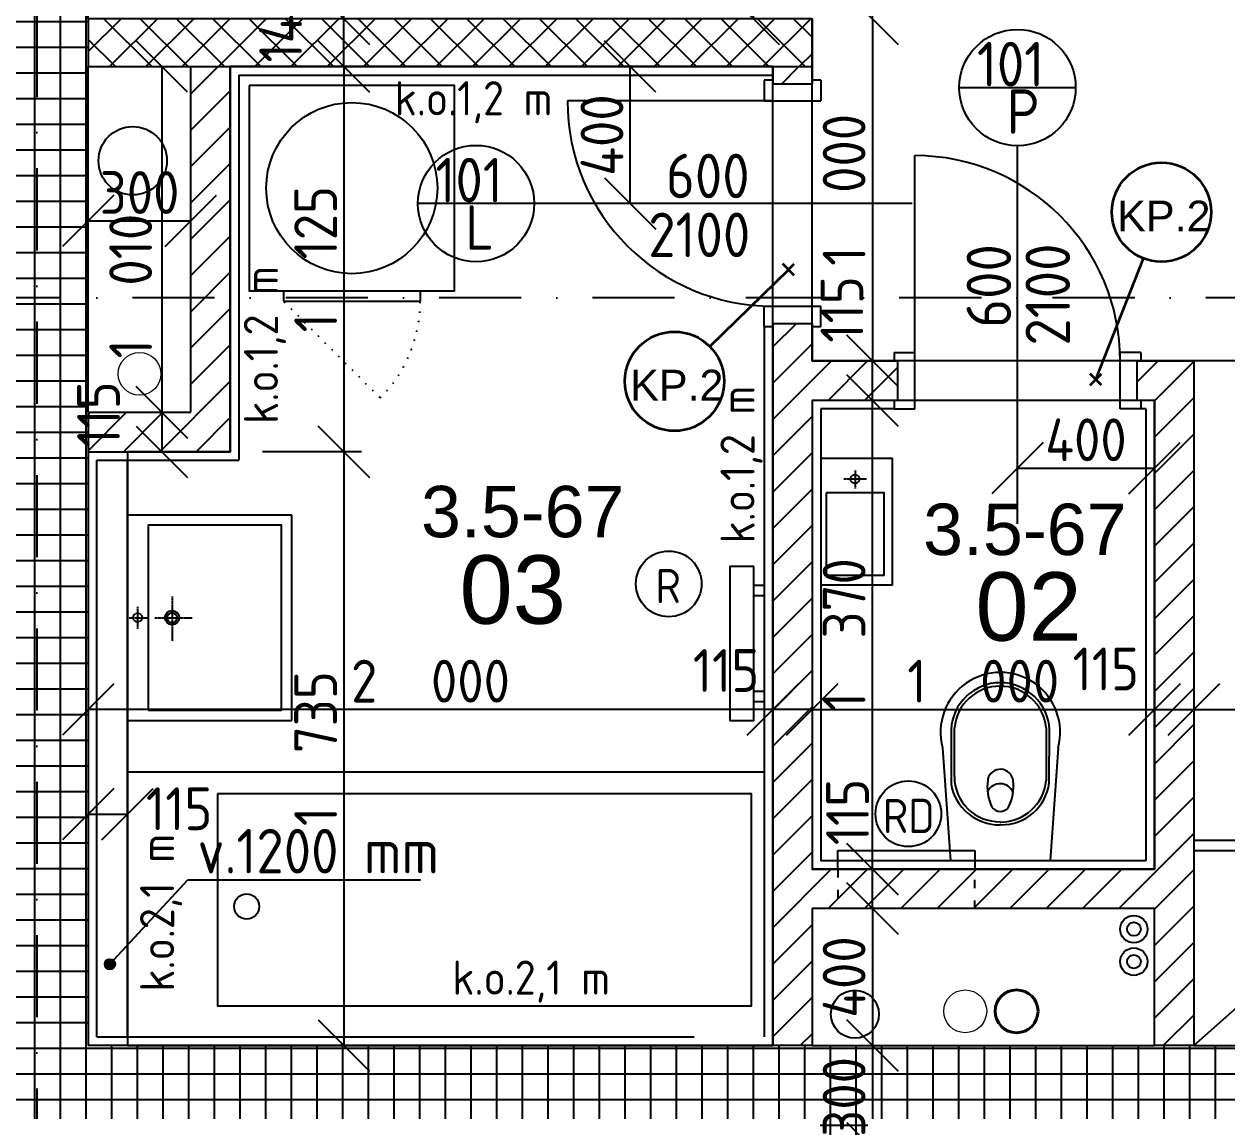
# Model space of a CAD drawing. Extents: x 4511820 to 5180432, y -1526536 to -944957.
# Drawn here: x 5142795 to 5146309, y -1121355 to -1118180 of the extents above; entities that cross this region are included whole.
import ezdxf

# ---------------------------------------------------------------- set-up
doc = ezdxf.new("R2010")
doc.units = 0
doc.header["$MEASUREMENT"] = 0
for name, pattern in [('ACAD_ISO03W100', [30, 12, -18]), ('ACAD_ISO07W100', [3.5, 0.5, -3]), ('BODKOCIARKOVANA_3', [5.6, 3, -1.3, 0, -1.3]), ('DASHED', [0.75, 0.5, -0.25])]:
    doc.linetypes.add(name, pattern=pattern)
doc.layers.get('0').update_dxf_attribs({"linetype": 'CONTINUOUS'})
doc.layers.get('Defpoints').update_dxf_attribs({"color": 61, "linetype": 'CONTINUOUS'})
for name, color, linetype in [('DVERE', 45, 'CONTINUOUS'), ('KÓTY', 4, 'CONTINUOUS'), ('MÚRY', 1, 'CONTINUOUS'), ('osi', 253, 'CONTINUOUS'), ('Plochy', 41, 'CONTINUOUS'), ('POPIS', 7, 'CONTINUOUS'), ('TENKÁ', 7, 'CONTINUOUS'), ('tzb', 153, 'CONTINUOUS'), ('Z-Kúrenie', 101, 'CONTINUOUS'), ('ZARIADENIE', 47, 'CONTINUOUS'), ('ZARIADENIE1', 145, 'CONTINUOUS'), ('ZARIADOVACIE', 144, 'CONTINUOUS'), ('zz-vetr', 52, 'CONTINUOUS'), ('ŠRAFY', 82, 'CONTINUOUS')]:
    doc.layers.add(name, color=color, linetype=linetype)
for name, color, linetype, lineweight in [('preklady', 74, 'CONTINUOUS', 35), ('zz-kanal-daždová', 136, 'CONTINUOUS', 40), ('zz-kanal-splaskova', 37, 'CONTINUOUS', 18)]:
    doc.layers.add(name, color=color, linetype=linetype, lineweight=lineweight)
doc.styles.add('ARIAL', font='arial.ttf')
doc.styles.add('STYLE1', font='isocp.shx')
doc.dimstyles.new('STANDARD-50', dxfattribs={"dimtxt": 125, "dimasz": 150, "dimexe": 10, "dimexo": 200, "dimgap": 20, "dimtad": 1, "dimdsep": 46, "dimlunit": 6, "dimtxsty": 'STYLE1', "dimblk1": 'OBLIQUE', "dimblk2": 'OBLIQUE', "dimsah": 1, "dimcen": 2.5, "dimse1": 1, "dimse2": 1, "dimadec": 0, "dimazin": 0, "dimtfac": 1, "dimtmove": 1, "dimatfit": 3, "dimldrblk": 'OBLIQUE', "dimfxl": 1, "dimtolj": 1, "dimtzin": 0, "dimarcsym": 0})
pattern_1 = [(45, (515270.5, 303822), (-53.0330086, 53.0330086), [])]

# ---------------------------------------------------------------- blocks, each defined once
blk = doc.blocks.new('pračka')
at = {"layer": 'ZARIADENIE1', "color": 8, "linetype": 'ACAD_ISO07W100', "ltscale": 8}
blk.add_line((4536136.9, -1117296.3), (4536419.7, -1117579.2), dxfattribs=at)
at = {"layer": 'ZARIADENIE1', "color": 8}
for p, q in [((4536419.7, -1117579.2), (4536019.7, -1117579.2)), ((4536019.7, -1117609.2), (4536019.7, -1117579.2)), ((4536419.7, -1117609.2), (4536419.7, -1117579.2))]:
    blk.add_line(p, q, dxfattribs=at)
blk.add_lwpolyline([(4536519.7, -1118209.2), (4536519.7, -1117609.2), (4535919.7, -1117609.2), (4535919.7, -1118209.2)], close=True, dxfattribs=at)
blk.add_circle((4536219.7, -1117909.2), 250, dxfattribs=at)
at = {"layer": 'ZARIADENIE1', "color": 8, "linetype": 'ACAD_ISO07W100', "ltscale": 8}
blk.add_arc((4536419.7, -1117579.2), 400, 135, 180, dxfattribs=at)
blk = doc.blocks.new('_OBLIQUE')
at = {"color": 0, "linetype": 'ByBlock'}
blk.add_line((-0.5, -0.5), (0.5, 0.5), dxfattribs=at)
blk = doc.blocks.new('*D18067')
at = {"layer": 'Defpoints', "color": 0}
for p in [(5145097.5, -1120764.2), (5145097.5, -1121164.2), (5145273.5, -1121164.2)]:
    blk.add_point(p, dxfattribs=at)
at = {"layer": 'KÓTY', "color": 0, "lineweight": -2}
blk.add_line((5145273.5, -1120764.2), (5145273.5, -1121164.2), dxfattribs=at)
at = {"layer": 'KÓTY', "color": 0, "linetype": 'ByBlock', "lineweight": -2, "xscale": 150, "yscale": 150, "zscale": 150}
for p, rotation in [((5145273.5, -1120764.2), 90), ((5145273.5, -1121164.2), 270)]:
    blk.add_blockref('_OBLIQUE', p, dxfattribs=dict(at, rotation=rotation))
at = {"layer": 'KÓTY', "color": 0, "insert": (5145191, -1120964.2), "char_height": 125, "attachment_point": 5, "rotation": 90, "style": 'STYLE1'}
blk.add_mtext('\\A1;400', dxfattribs=at)
blk = doc.blocks.new('*D18068')
at = {"layer": 'Defpoints', "color": 0}
for p in [(5145273.5, -1121164.2), (5145273.5, -1121464.2), (5145273.5, -1121464.2)]:
    blk.add_point(p, dxfattribs=at)
at = {"layer": 'KÓTY', "color": 0, "lineweight": -2}
blk.add_line((5145273.5, -1121164.2), (5145273.5, -1121464.2), dxfattribs=at)
at = {"layer": 'KÓTY', "color": 0, "linetype": 'ByBlock', "lineweight": -2, "xscale": 150, "yscale": 150, "zscale": 150}
for p, rotation in [((5145273.5, -1121164.2), 90), ((5145273.5, -1121464.2), 270)]:
    blk.add_blockref('_OBLIQUE', p, dxfattribs=dict(at, rotation=rotation))
at = {"layer": 'KÓTY', "color": 0, "insert": (5145191, -1121314.2), "char_height": 125, "attachment_point": 5, "rotation": 90, "style": 'STYLE1'}
blk.add_mtext('\\A1;300', dxfattribs=at)
blk = doc.blocks.new('*D18069')
at = {"layer": 'Defpoints', "color": 0}
for p in [(5142982.5, -1118304.2), (5143282.5, -1118304.2), (5143282.5, -1118754.5)]:
    blk.add_point(p, dxfattribs=at)
at = {"layer": 'KÓTY', "color": 0, "lineweight": -2}
blk.add_line((5142982.5, -1118754.5), (5143282.5, -1118754.5), dxfattribs=at)
at = {"layer": 'KÓTY', "color": 0, "linetype": 'ByBlock', "lineweight": -2, "xscale": 150, "yscale": 150, "zscale": 150, "rotation": 180}
blk.add_blockref('_OBLIQUE', (5142982.5, -1118754.5), dxfattribs=at)
at = {"layer": 'KÓTY', "color": 0, "linetype": 'ByBlock', "lineweight": -2, "xscale": 150, "yscale": 150, "zscale": 150}
blk.add_blockref('_OBLIQUE', (5143282.5, -1118754.5), dxfattribs=at)
at = {"layer": 'KÓTY', "color": 0, "insert": (5143132.5, -1118672), "char_height": 125, "attachment_point": 5, "style": 'STYLE1'}
blk.add_mtext('\\A1;300', dxfattribs=at)
blk = doc.blocks.new('*D18070')
at = {"layer": 'Defpoints', "color": 0}
for p in [(5143282.5, -1118304.2), (5143197.5, -1119314.2), (5143282.5, -1119314.2)]:
    blk.add_point(p, dxfattribs=at)
at = {"layer": 'KÓTY', "color": 0, "lineweight": -2}
blk.add_line((5143197.5, -1118304.2), (5143197.5, -1119314.2), dxfattribs=at)
at = {"layer": 'KÓTY', "color": 0, "linetype": 'ByBlock', "lineweight": -2, "xscale": 150, "yscale": 150, "zscale": 150}
for p, rotation in [((5143197.5, -1118304.2), 90), ((5143197.5, -1119314.2), 270)]:
    blk.add_blockref('_OBLIQUE', p, dxfattribs=dict(at, rotation=rotation))
at = {"layer": 'KÓTY', "color": 0, "insert": (5143106.5, -1118945.5), "char_height": 125, "attachment_point": 5, "rotation": 90, "style": 'STYLE1'}
blk.add_mtext('\\A1;1ﾠ010', dxfattribs=at)
blk = doc.blocks.new('*D18071')
at = {"layer": 'Defpoints', "color": 0}
for p in [(5146097.5, -1120182.2), (5145097.5, -1120537.2), (5146097.5, -1120537.2)]:
    blk.add_point(p, dxfattribs=at)
at = {"layer": 'KÓTY', "color": 0, "lineweight": -2}
blk.add_line((5145097.5, -1120182.2), (5146097.5, -1120182.2), dxfattribs=at)
at = {"layer": 'KÓTY', "color": 0, "linetype": 'ByBlock', "lineweight": -2, "xscale": 150, "yscale": 150, "zscale": 150, "rotation": 180}
blk.add_blockref('_OBLIQUE', (5145097.5, -1120182.2), dxfattribs=at)
at = {"layer": 'KÓTY', "color": 0, "linetype": 'ByBlock', "lineweight": -2, "xscale": 150, "yscale": 150, "zscale": 150}
blk.add_blockref('_OBLIQUE', (5146097.5, -1120182.2), dxfattribs=at)
at = {"layer": 'KÓTY', "color": 0, "insert": (5145597.5, -1120099.6), "char_height": 125, "attachment_point": 5, "style": 'STYLE1'}
blk.add_mtext('\\A1;1ﾠ000', dxfattribs=at)
blk = doc.blocks.new('*D18072')
at = {"layer": 'Defpoints', "color": 0}
for p in [(5146212.5, -1120182.2), (5146097.5, -1120537.2), (5146212.5, -1120537.2)]:
    blk.add_point(p, dxfattribs=at)
at = {"layer": 'KÓTY', "color": 0, "lineweight": -2}
blk.add_line((5146097.5, -1120182.2), (5146212.5, -1120182.2), dxfattribs=at)
at = {"layer": 'KÓTY', "color": 0, "linetype": 'ByBlock', "lineweight": -2, "xscale": 150, "yscale": 150, "zscale": 150, "rotation": 180}
blk.add_blockref('_OBLIQUE', (5146097.5, -1120182.2), dxfattribs=at)
at = {"layer": 'KÓTY', "color": 0, "linetype": 'ByBlock', "lineweight": -2, "xscale": 150, "yscale": 150, "zscale": 150}
blk.add_blockref('_OBLIQUE', (5146212.5, -1120182.2), dxfattribs=at)
at = {"layer": 'KÓTY', "color": 0, "insert": (5145955.5, -1120064), "char_height": 125, "attachment_point": 5, "style": 'STYLE1'}
blk.add_mtext('\\A1;115', dxfattribs=at)
blk = doc.blocks.new('*D18073')
at = {"layer": 'Defpoints', "color": 0}
for p in [(5147507.5, -1120182.2), (5147507.5, -1120182.2), (5146212.5, -1120537.2)]:
    blk.add_point(p, dxfattribs=at)
at = {"layer": 'KÓTY', "color": 0, "lineweight": -2}
blk.add_line((5146212.5, -1120182.2), (5147507.5, -1120182.2), dxfattribs=at)
at = {"layer": 'KÓTY', "color": 0, "linetype": 'ByBlock', "lineweight": -2, "xscale": 150, "yscale": 150, "zscale": 150, "rotation": 180}
blk.add_blockref('_OBLIQUE', (5146212.5, -1120182.2), dxfattribs=at)
at = {"layer": 'KÓTY', "color": 0, "linetype": 'ByBlock', "lineweight": -2, "xscale": 150, "yscale": 150, "zscale": 150}
blk.add_blockref('_OBLIQUE', (5147507.5, -1120182.2), dxfattribs=at)
at = {"layer": 'KÓTY', "color": 0, "insert": (5146860, -1120099.6), "char_height": 125, "attachment_point": 5, "style": 'STYLE1'}
blk.add_mtext('\\A1;1ﾠ295', dxfattribs=at)
blk = doc.blocks.new('*D18090')
at = {"layer": 'Defpoints', "color": 0}
for p in [(5143282.5, -1119314.2), (5143197.5, -1119429.2), (5143282.5, -1119429.2)]:
    blk.add_point(p, dxfattribs=at)
at = {"layer": 'KÓTY', "color": 0, "lineweight": -2}
blk.add_line((5143197.5, -1119314.2), (5143197.5, -1119429.2), dxfattribs=at)
at = {"layer": 'KÓTY', "color": 0, "linetype": 'ByBlock', "lineweight": -2, "xscale": 150, "yscale": 150, "zscale": 150}
for p, rotation in [((5143197.5, -1119314.2), 90), ((5143197.5, -1119429.2), 270)]:
    blk.add_blockref('_OBLIQUE', p, dxfattribs=dict(at, rotation=rotation))
at = {"layer": 'KÓTY', "color": 0, "insert": (5143012.5, -1119320.9), "char_height": 125, "attachment_point": 5, "rotation": 90, "style": 'STYLE1'}
blk.add_mtext('\\A1;115', dxfattribs=at)
blk = doc.blocks.new('*D18091')
at = {"layer": 'Defpoints', "color": 0}
for p in [(5143397.5, -1118304.2), (5143397.5, -1119429.2), (5143729.5, -1119429.2)]:
    blk.add_point(p, dxfattribs=at)
at = {"layer": 'KÓTY', "color": 0, "lineweight": -2}
blk.add_line((5143729.5, -1118304.2), (5143729.5, -1119429.2), dxfattribs=at)
at = {"layer": 'KÓTY', "color": 0, "linetype": 'ByBlock', "lineweight": -2, "xscale": 150, "yscale": 150, "zscale": 150}
for p, rotation in [((5143729.5, -1118304.2), 90), ((5143729.5, -1119429.2), 270)]:
    blk.add_blockref('_OBLIQUE', p, dxfattribs=dict(at, rotation=rotation))
at = {"layer": 'KÓTY', "color": 0, "insert": (5143647, -1118866.7), "char_height": 125, "attachment_point": 5, "rotation": 90, "style": 'STYLE1'}
blk.add_mtext('\\A1;1ﾠ125', dxfattribs=at)
blk = doc.blocks.new('*D18092')
at = {"layer": 'Defpoints', "color": 0}
for p in [(5143397.5, -1119429.2), (5143397.5, -1121164.2), (5143729.5, -1121164.2)]:
    blk.add_point(p, dxfattribs=at)
at = {"layer": 'KÓTY', "color": 0, "lineweight": -2}
blk.add_line((5143729.5, -1119429.2), (5143729.5, -1121164.2), dxfattribs=at)
at = {"layer": 'KÓTY', "color": 0, "linetype": 'ByBlock', "lineweight": -2, "xscale": 150, "yscale": 150, "zscale": 150}
for p, rotation in [((5143729.5, -1119429.2), 90), ((5143729.5, -1121164.2), 270)]:
    blk.add_blockref('_OBLIQUE', p, dxfattribs=dict(at, rotation=rotation))
at = {"layer": 'KÓTY', "color": 0, "insert": (5143647, -1120296.7), "char_height": 125, "attachment_point": 5, "rotation": 90, "style": 'STYLE1'}
blk.add_mtext('\\A1;1ﾠ735', dxfattribs=at)
blk = doc.blocks.new('*D18093')
at = {"layer": 'Defpoints', "color": 0}
for p in [(5144982.5, -1120182.2), (5144982.5, -1120182.2), (5145097.5, -1120182.2)]:
    blk.add_point(p, dxfattribs=at)
at = {"layer": 'KÓTY', "color": 0, "lineweight": -2}
blk.add_line((5145097.5, -1120182.2), (5144982.5, -1120182.2), dxfattribs=at)
at = {"layer": 'KÓTY', "color": 0, "linetype": 'ByBlock', "lineweight": -2, "xscale": 150, "yscale": 150, "zscale": 150, "rotation": 180}
blk.add_blockref('_OBLIQUE', (5144982.5, -1120182.2), dxfattribs=at)
at = {"layer": 'KÓTY', "color": 0, "linetype": 'ByBlock', "lineweight": -2, "xscale": 150, "yscale": 150, "zscale": 150}
blk.add_blockref('_OBLIQUE', (5145097.5, -1120182.2), dxfattribs=at)
at = {"layer": 'KÓTY', "color": 0, "insert": (5144846, -1120068.5), "char_height": 125, "attachment_point": 5, "style": 'STYLE1'}
blk.add_mtext('\\A1;115', dxfattribs=at)
blk = doc.blocks.new('*D18094')
at = {"layer": 'Defpoints', "color": 0}
for p in [(5142982.5, -1120182.2), (5142982.5, -1120182.2), (5144982.5, -1120182.2)]:
    blk.add_point(p, dxfattribs=at)
at = {"layer": 'KÓTY', "color": 0, "lineweight": -2}
blk.add_line((5144982.5, -1120182.2), (5142982.5, -1120182.2), dxfattribs=at)
at = {"layer": 'KÓTY', "color": 0, "linetype": 'ByBlock', "lineweight": -2, "xscale": 150, "yscale": 150, "zscale": 150, "rotation": 180}
blk.add_blockref('_OBLIQUE', (5142982.5, -1120182.2), dxfattribs=at)
at = {"layer": 'KÓTY', "color": 0, "linetype": 'ByBlock', "lineweight": -2, "xscale": 150, "yscale": 150, "zscale": 150}
blk.add_blockref('_OBLIQUE', (5144982.5, -1120182.2), dxfattribs=at)
at = {"layer": 'KÓTY', "color": 0, "insert": (5143982.5, -1120099.6), "char_height": 125, "attachment_point": 5, "style": 'STYLE1'}
blk.add_mtext('\\A1;2ﾠ000', dxfattribs=at)
blk = doc.blocks.new('*D18095')
at = {"layer": 'Defpoints', "color": 0}
for p in [(5145273.5, -1120649.2), (5145273.5, -1120649.2), (5145273.5, -1120764.2)]:
    blk.add_point(p, dxfattribs=at)
at = {"layer": 'KÓTY', "color": 0, "lineweight": -2}
blk.add_line((5145273.5, -1120764.2), (5145273.5, -1120649.2), dxfattribs=at)
at = {"layer": 'KÓTY', "color": 0, "linetype": 'ByBlock', "lineweight": -2, "xscale": 150, "yscale": 150, "zscale": 150}
for p, rotation in [((5145273.5, -1120649.2), 90), ((5145273.5, -1120764.2), 270)]:
    blk.add_blockref('_OBLIQUE', p, dxfattribs=dict(at, rotation=rotation))
at = {"layer": 'KÓTY', "color": 0, "insert": (5145201, -1120482), "char_height": 125, "attachment_point": 5, "rotation": 90, "style": 'STYLE1'}
blk.add_mtext('\\A1;115', dxfattribs=at)
blk = doc.blocks.new('*D18096')
at = {"layer": 'Defpoints', "color": 0}
for p in [(5145097.5, -1119279.2), (5145273.5, -1119279.2), (5145097.5, -1120649.2)]:
    blk.add_point(p, dxfattribs=at)
at = {"layer": 'KÓTY', "color": 0, "lineweight": -2}
blk.add_line((5145273.5, -1120649.2), (5145273.5, -1119279.2), dxfattribs=at)
at = {"layer": 'KÓTY', "color": 0, "linetype": 'ByBlock', "lineweight": -2, "xscale": 150, "yscale": 150, "zscale": 150}
for p, rotation in [((5145273.5, -1119279.2), 90), ((5145273.5, -1120649.2), 270)]:
    blk.add_blockref('_OBLIQUE', p, dxfattribs=dict(at, rotation=rotation))
at = {"layer": 'KÓTY', "color": 0, "insert": (5145191, -1119964.2), "char_height": 125, "attachment_point": 5, "rotation": 90, "style": 'STYLE1'}
blk.add_mtext('\\A1;1ﾠ370', dxfattribs=at)
blk = doc.blocks.new('*D18097')
at = {"layer": 'Defpoints', "color": 0}
for p in [(5145097.5, -1119164.2), (5145273.5, -1119164.2), (5145097.5, -1119279.2)]:
    blk.add_point(p, dxfattribs=at)
at = {"layer": 'KÓTY', "color": 0, "lineweight": -2}
blk.add_line((5145273.5, -1119279.2), (5145273.5, -1119164.2), dxfattribs=at)
at = {"layer": 'KÓTY', "color": 0, "linetype": 'ByBlock', "lineweight": -2, "xscale": 150, "yscale": 150, "zscale": 150}
for p, rotation in [((5145273.5, -1119164.2), 90), ((5145273.5, -1119279.2), 270)]:
    blk.add_blockref('_OBLIQUE', p, dxfattribs=dict(at, rotation=rotation))
at = {"layer": 'KÓTY', "color": 0, "insert": (5145184.5, -1119013.5), "char_height": 125, "attachment_point": 5, "rotation": 90, "style": 'STYLE1'}
blk.add_mtext('\\A1;115', dxfattribs=at)
blk = doc.blocks.new('*D18098')
at = {"layer": 'Defpoints', "color": 0}
for p in [(5143729.5, -1118164.2), (5143729.5, -1118164.2), (5143729.5, -1118304.2)]:
    blk.add_point(p, dxfattribs=at)
at = {"layer": 'KÓTY', "color": 0, "lineweight": -2}
blk.add_line((5143729.5, -1118304.2), (5143729.5, -1118164.2), dxfattribs=at)
at = {"layer": 'KÓTY', "color": 0, "linetype": 'ByBlock', "lineweight": -2, "xscale": 150, "yscale": 150, "zscale": 150}
for p, rotation in [((5143729.5, -1118164.2), 90), ((5143729.5, -1118304.2), 270)]:
    blk.add_blockref('_OBLIQUE', p, dxfattribs=dict(at, rotation=rotation))
at = {"layer": 'KÓTY', "color": 0, "insert": (5143544.5, -1118183.4), "char_height": 125, "attachment_point": 5, "rotation": 90, "style": 'STYLE1'}
blk.add_mtext('\\A1;140', dxfattribs=at)
blk = doc.blocks.new('*D18099')
at = {"layer": 'Defpoints', "color": 0}
for p in [(5142982.5, -1110544.2), (5143729.5, -1110544.2), (5142982.5, -1118164.2)]:
    blk.add_point(p, dxfattribs=at)
at = {"layer": 'KÓTY', "color": 0, "lineweight": -2}
blk.add_line((5143729.5, -1118164.2), (5143729.5, -1110544.2), dxfattribs=at)
at = {"layer": 'KÓTY', "color": 0, "linetype": 'ByBlock', "lineweight": -2, "xscale": 150, "yscale": 150, "zscale": 150}
for p, rotation in [((5143729.5, -1110544.2), 90), ((5143729.5, -1118164.2), 270)]:
    blk.add_blockref('_OBLIQUE', p, dxfattribs=dict(at, rotation=rotation))
at = {"layer": 'KÓTY', "color": 0, "insert": (5143647, -1114354.2), "char_height": 125, "attachment_point": 5, "rotation": 90, "style": 'STYLE1'}
blk.add_mtext('\\A1;7ﾠ620', dxfattribs=at)
blk = doc.blocks.new('*D18100')
at = {"layer": 'Defpoints', "color": 0}
for p in [(5145097.5, -1118164.2), (5145097.5, -1119164.2), (5145273.5, -1119164.2)]:
    blk.add_point(p, dxfattribs=at)
at = {"layer": 'KÓTY', "color": 0, "lineweight": -2}
blk.add_line((5145273.5, -1118164.2), (5145273.5, -1119164.2), dxfattribs=at)
at = {"layer": 'KÓTY', "color": 0, "linetype": 'ByBlock', "lineweight": -2, "xscale": 150, "yscale": 150, "zscale": 150}
for p, rotation in [((5145273.5, -1118164.2), 90), ((5145273.5, -1119164.2), 270)]:
    blk.add_blockref('_OBLIQUE', p, dxfattribs=dict(at, rotation=rotation))
at = {"layer": 'KÓTY', "color": 0, "insert": (5145191, -1118664.2), "char_height": 125, "attachment_point": 5, "rotation": 90, "style": 'STYLE1'}
blk.add_mtext('\\A1;1ﾠ000', dxfattribs=at)
blk = doc.blocks.new('*D18101')
at = {"layer": 'Defpoints', "color": 0}
for p in [(5145097.5, -1115254.2), (5145273.5, -1115254.2), (5145097.5, -1118164.2)]:
    blk.add_point(p, dxfattribs=at)
at = {"layer": 'KÓTY', "color": 0, "lineweight": -2}
blk.add_line((5145273.5, -1118164.2), (5145273.5, -1115254.2), dxfattribs=at)
at = {"layer": 'KÓTY', "color": 0, "linetype": 'ByBlock', "lineweight": -2, "xscale": 150, "yscale": 150, "zscale": 150}
for p, rotation in [((5145273.5, -1115254.2), 90), ((5145273.5, -1118164.2), 270)]:
    blk.add_blockref('_OBLIQUE', p, dxfattribs=dict(at, rotation=rotation))
at = {"layer": 'KÓTY', "color": 0, "insert": (5145191, -1116709.2), "char_height": 125, "attachment_point": 5, "rotation": 90, "style": 'STYLE1'}
blk.add_mtext('\\A1;2ﾠ910', dxfattribs=at)
blk = doc.blocks.new('*D18113')
at = {"layer": 'Defpoints', "color": 0}
for p in [(5144926.5, -1117254.2), (5145132.5, -1117254.2), (5145097.5, -1118164.2)]:
    blk.add_point(p, dxfattribs=at)
at = {"layer": 'KÓTY', "color": 0, "lineweight": -2}
blk.add_line((5144926.5, -1118164.2), (5144926.5, -1117254.2), dxfattribs=at)
at = {"layer": 'KÓTY', "color": 0, "linetype": 'ByBlock', "lineweight": -2, "xscale": 150, "yscale": 150, "zscale": 150}
for p, rotation in [((5144926.5, -1117254.2), 90), ((5144926.5, -1118164.2), 270)]:
    blk.add_blockref('_OBLIQUE', p, dxfattribs=dict(at, rotation=rotation))
at = {"layer": 'KÓTY', "color": 0, "insert": (5144846.5, -1117438.5), "char_height": 125, "attachment_point": 5, "rotation": 90, "style": 'STYLE1'}
blk.add_mtext('\\A1;910', dxfattribs=at)
blk = doc.blocks.new('*D18168')
at = {"layer": 'Defpoints', "color": 0}
for p in [(5144285.5, -1118304.2), (5144566, -1118304.2), (5144285.5, -1118704.2)]:
    blk.add_point(p, dxfattribs=at)
at = {"layer": 'KÓTY', "color": 0, "lineweight": -2}
blk.add_line((5144566, -1118704.2), (5144566, -1118304.2), dxfattribs=at)
at = {"layer": 'KÓTY', "color": 0, "linetype": 'ByBlock', "lineweight": -2, "xscale": 150, "yscale": 150, "zscale": 150}
for p, rotation in [((5144566, -1118304.2), 90), ((5144566, -1118704.2), 270)]:
    blk.add_blockref('_OBLIQUE', p, dxfattribs=dict(at, rotation=rotation))
at = {"layer": 'KÓTY', "color": 0, "insert": (5144483.5, -1118504.2), "char_height": 125, "attachment_point": 5, "rotation": 90, "style": 'STYLE1'}
blk.add_mtext('\\A1;400', dxfattribs=at)
blk = doc.blocks.new('*D18169')
at = {"layer": 'Defpoints', "color": 0}
for p in [(5145697.5, -1119279.2), (5146097.5, -1119279.2), (5146097.5, -1119477)]:
    blk.add_point(p, dxfattribs=at)
at = {"layer": 'KÓTY', "color": 0, "lineweight": -2}
blk.add_line((5145697.5, -1119477), (5146097.5, -1119477), dxfattribs=at)
at = {"layer": 'KÓTY', "color": 0, "linetype": 'ByBlock', "lineweight": -2, "xscale": 150, "yscale": 150, "zscale": 150, "rotation": 180}
blk.add_blockref('_OBLIQUE', (5145697.5, -1119477), dxfattribs=at)
at = {"layer": 'KÓTY', "color": 0, "linetype": 'ByBlock', "lineweight": -2, "xscale": 150, "yscale": 150, "zscale": 150}
blk.add_blockref('_OBLIQUE', (5146097.5, -1119477), dxfattribs=at)
at = {"layer": 'KÓTY', "color": 0, "insert": (5145897.5, -1119394.5), "char_height": 125, "attachment_point": 5, "style": 'STYLE1'}
blk.add_mtext('\\A1;400', dxfattribs=at)
blk = doc.blocks.new('*D18197')
at = {"layer": 'Defpoints', "color": 0}
for p in [(5143097.5, -1120488), (5142982.5, -1120684.7), (5143097.5, -1120684.7)]:
    blk.add_point(p, dxfattribs=at)
at = {"layer": 'KÓTY', "color": 0, "lineweight": -2}
blk.add_line((5142982.5, -1120488), (5143097.5, -1120488), dxfattribs=at)
at = {"layer": 'KÓTY', "color": 0, "linetype": 'ByBlock', "lineweight": -2, "xscale": 150, "yscale": 150, "zscale": 150, "rotation": 180}
blk.add_blockref('_OBLIQUE', (5142982.5, -1120488), dxfattribs=at)
at = {"layer": 'KÓTY', "color": 0, "linetype": 'ByBlock', "lineweight": -2, "xscale": 150, "yscale": 150, "zscale": 150}
blk.add_blockref('_OBLIQUE', (5143097.5, -1120488), dxfattribs=at)
at = {"layer": 'KÓTY', "color": 0, "insert": (5143248, -1120472.5), "char_height": 125, "attachment_point": 5, "style": 'STYLE1'}
blk.add_mtext('\\A1;115', dxfattribs=at)

msp = doc.modelspace()

# ---------------------------------------------------------------- hatches: boundary and pattern name
at = {"layer": 'KÓTY'}
h = msp.add_hatch(color=256, dxfattribs=at)
h.dxf.hatch_style = 1
h.paths.add_polyline_path([(5143030.972, -1120926.883, -0.65381715), (5143056.146, -1120915.861, -1.52947961)])
at = {"layer": 'ŠRAFY', "ltscale": 0.25}
h = msp.add_hatch(dxfattribs=at)
h.set_pattern_fill('ANSI37', color=256, scale=600, angle=45)
h.set_pattern_definition([(90, (-3307273.674, 668852.734), (-75, 1e-14), []), (180, (-3307273.674, 668852.734), (-1e-14, -75), [])])
h.paths.add_polyline_path([(5147482.5, -1121279.191), (5147482.5, -1121164.191), (5146212.5, -1121164.191), (5146097.5, -1121164.191), (5145097.5, -1121164.191), (5144982.5, -1121164.191), (5142982.5, -1121164.191), (5142982.5, -1119429.191), (5142982.5, -1119314.191), (5142982.5, -1118304.191), (5142982.5, -1118164.191), (5142982.5, -1110544.191), (5142682.5, -1110544.191), (5142682.5, -1114579.191), (5142682.5, -1114694.191), (5142682.5, -1115694.191), (5142682.5, -1115809.191), (5142682.5, -1118059.191), (5142682.5, -1118174.191), (5142682.5, -1123464.191), (5142982.5, -1123464.191), (5142982.5, -1121464.191), (5147232.5, -1121464.191), (5147482.5, -1121464.191)])
h = msp.add_hatch(dxfattribs=at)
h.set_pattern_fill('ANSI37', color=256, scale=600, style=0)
h.set_pattern_definition([(45, (-2973754.684, 527212.784), (-53.0330086, 53.0330086), []), (135, (-2973754.684, 527212.784), (-53.0330086, -53.0330086), [])])
h.paths.add_polyline_path([(5142982.5, -1118164.191), (5142982.5, -1118304.191), (5143282.5, -1118304.191), (5143397.5, -1118304.191), (5144982.5, -1118304.191), (5145097.5, -1118304.191), (5145097.5, -1118164.191), (5145082.5, -1118164.191), (5144482.5, -1118164.191)])
h.paths.add_polyline_path([(5143419.5, -1118320.991), (5143419.5, -1118045.892), (5143669.5, -1118045.892), (5143669.5, -1118320.991)], flags=9)
h = msp.add_hatch(dxfattribs=at)
h.set_pattern_fill('ANSI31', color=256, scale=600, style=0)
h.set_pattern_definition(pattern_1)
h.paths.add_polyline_path([(5144982.5, -1118304.191), (5144982.5, -1118329.191), (5144982.5, -1118344.191), (5144982.5, -1118354.191), (5145097.5, -1118354.191), (5145097.5, -1118344.191), (5145097.5, -1118304.191)])
h.paths.add_polyline_path([(5143282.5, -1118304.191), (5143282.5, -1119314.191), (5142982.5, -1119314.191), (5142982.5, -1119429.191), (5143097.5, -1119429.191), (5143397.5, -1119429.191), (5143397.5, -1118304.191)])
h = msp.add_hatch(dxfattribs=at)
h.set_pattern_fill('ANSI31', color=256, scale=600, style=0)
h.set_pattern_definition(pattern_1)
h.paths.add_polyline_path([(5146097.5, -1121164.191), (5146212.5, -1121164.191), (5146212.5, -1119164.191), (5146047.5, -1119164.191), (5146047.5, -1119279.191), (5146097.5, -1119279.191), (5146097.5, -1120649.191), (5145097.5, -1120649.191), (5145097.5, -1119279.191), (5145347.5, -1119279.191), (5145347.5, -1119164.191), (5145097.5, -1119164.191), (5145097.5, -1119054.191), (5144982.5, -1119054.191), (5144982.5, -1121164.191), (5145097.5, -1121164.191), (5145097.5, -1120764.191), (5146097.5, -1120764.191)])

# ---------------------------------------------------------------- linework, layer by layer
at = {"layer": 'DVERE', "ltscale": 0.25}
for p, q in [((5144957.5, -1118344.191), (5144957.5, -1118404.191)), ((5144982.5, -1118344.191), (5144957.5, -1118344.191)), ((5145122.5, -1118344.191), (5145097.5, -1118344.191)), ((5145122.5, -1118344.191), (5145122.5, -1118404.191)), ((5145527.5, -1118365.363), (5145867.5, -1118365.363)), ((5144982.5, -1118404.191), (5144382.5, -1118404.191)), ((5144957.5, -1118404.191), (5145122.5, -1118404.191)), ((5144982.5, -1119004.191), (5144982.5, -1118404.191)), ((5145097.5, -1119004.191), (5145097.5, -1118404.191)), ((5145697.5, -1119640.02), (5145697.5, -1118535.363)), ((5145397.5, -1119164.191), (5145397.5, -1118564.191)), ((5144285.5, -1118704.191), (5143945.5, -1118704.191)), ((5145390.156, -1118704.191), (5144285.5, -1118704.191)), ((5144957.5, -1119064.191), (5144957.5, -1119004.191)), ((5144957.5, -1119004.191), (5145122.5, -1119004.191)), ((5145122.5, -1119064.191), (5145122.5, -1119004.191)), ((5144982.5, -1119064.191), (5144957.5, -1119064.191)), ((5145122.5, -1119064.191), (5145097.5, -1119064.191)), ((5145337.5, -1119139.191), (5145397.5, -1119139.191)), ((5145337.5, -1119139.191), (5145337.5, -1119164.191)), ((5145397.5, -1119304.191), (5145397.5, -1119139.191)), ((5146057.5, -1119139.191), (5145997.5, -1119139.191)), ((5145997.5, -1119304.191), (5145997.5, -1119139.191)), ((5146057.5, -1119139.191), (5146057.5, -1119164.191)), ((5145997.5, -1119164.191), (5145397.5, -1119164.191)), ((5145337.5, -1119279.191), (5145337.5, -1119304.191)), ((5145997.5, -1119279.191), (5145397.5, -1119279.191)), ((5146057.5, -1119279.191), (5146057.5, -1119304.191)), ((5145337.5, -1119304.191), (5145397.5, -1119304.191)), ((5146057.5, -1119304.191), (5145997.5, -1119304.191))]:
    msp.add_line(p, q, dxfattribs=at)
for centre in [(5145697.5, -1118365.363), (5144115.5, -1118704.191)]:
    msp.add_circle(centre, 170, dxfattribs=at)
for centre, start, end in [((5144982.5, -1118404.191), 180, 270), ((5145397.5, -1119164.191), 0, 90)]:
    msp.add_arc(centre, 600, start, end, dxfattribs=at)
at = {"layer": 'KÓTY'}
for p, q in [((5143780.5, -1119429.191), (5143491.5, -1119429.191)), ((5143045.972, -1120926.883), (5143273.972, -1120679.883)), ((5143273.972, -1120679.883), (5143953.472, -1120679.883))]:
    msp.add_line(p, q, dxfattribs=at)
msp.add_circle((5143045.972, -1120926.883), 15, dxfattribs=at)
at = {"layer": 'MÚRY', "ltscale": 0.25}
for p, q in [((5145097.5, -1118164.191), (5145097.5, -1118354.191)), ((5142982.5, -1118304.191), (5143282.5, -1118304.191)), ((5143397.5, -1118304.191), (5144982.5, -1118304.191)), ((5144982.5, -1118304.191), (5144982.5, -1118354.191)), ((5144982.5, -1118354.191), (5145097.5, -1118354.191)), ((5144982.5, -1119054.191), (5144982.5, -1121164.191)), ((5144982.5, -1119054.191), (5145097.5, -1119054.191)), ((5145097.5, -1119054.191), (5145097.5, -1119164.191)), ((5145097.5, -1119164.191), (5145347.5, -1119164.191)), ((5145347.5, -1119279.191), (5145347.5, -1119164.191)), ((5146047.5, -1119164.191), (5146212.5, -1119164.191)), ((5146047.5, -1119279.191), (5146047.5, -1119164.191)), ((5146212.5, -1119164.191), (5146212.5, -1121164.191)), ((5145097.5, -1119279.191), (5145097.5, -1120649.191)), ((5145347.5, -1119279.191), (5145097.5, -1119279.191)), ((5146097.5, -1119279.191), (5146047.5, -1119279.191)), ((5146097.5, -1119279.191), (5146097.5, -1120649.191)), ((5142982.5, -1119314.191), (5143282.5, -1119314.191)), ((5142982.5, -1119429.191), (5142982.5, -1121164.191)), ((5142982.5, -1119429.191), (5143397.5, -1119429.191)), ((5146097.5, -1120649.191), (5145097.5, -1120649.191)), ((5145097.5, -1120764.191), (5145097.5, -1121164.191)), ((5146097.5, -1120764.191), (5145097.5, -1120764.191)), ((5144982.5, -1121164.191), (5142982.5, -1121164.191)), ((5145097.5, -1121164.191), (5146097.5, -1121164.191)), ((5146212.5, -1121164.191), (5147507.5, -1121164.191))]:
    msp.add_line(p, q, dxfattribs=at)
at = {"layer": 'MÚRY'}
for p, q in [((5142982.5, -1119314.191), (5142982.5, -1118304.191)), ((5143282.5, -1119314.191), (5143282.5, -1118304.191)), ((5143397.5, -1119429.191), (5143397.5, -1118304.191)), ((5146097.5, -1121164.191), (5146097.5, -1120764.191))]:
    msp.add_line(p, q, dxfattribs=at)
at = {"layer": 'osi', "linetype": 'BODKOCIARKOVANA_3', "ltscale": 80}
for p, q in [((5142832.5, -1109191.097), (5142832.5, -1141119)), ((5157242.5, -1118979.191), (5093572.5, -1118979.191))]:
    msp.add_line(p, q, dxfattribs=at)
at = {"layer": 'Plochy'}
for points in [[(5142982.5, -1110544.191), (5145997.5, -1110544.191), (5145997.5, -1115254.191), (5147452.5, -1115254.191), (5147507.5, -1115254.191), (5147507.5, -1119164.191), (5145097.5, -1119164.191), (5145097.5, -1118164.191), (5142982.5, -1118164.191)], [(5143097.5, -1119429.191), (5143097.5, -1121164.191), (5144982.5, -1121164.191), (5144982.5, -1118304.191), (5143397.5, -1118304.191), (5143397.5, -1119429.191)], [(5147507.5, -1119164.191), (5146212.5, -1119164.191), (5146212.5, -1121164.191), (5147507.5, -1121164.191)], [(5146097.5, -1119279.191), (5145097.5, -1119279.191), (5145097.5, -1120649.191), (5146097.5, -1120649.191)]]:
    msp.add_lwpolyline(points, close=True, dxfattribs=at)
at = {"layer": 'preklady'}
for p, q in [((5145926.382, -1119218.382), (5146065.246, -1118864.517)), ((5145028.382, -1118897.382), (5144798.83, -1119122.104)), ((5145011.765, -1118913.999), (5145044.999, -1118880.765)), ((5145045, -1118914), (5145011.766, -1118880.766)), ((5145909.765, -1119234.999), (5145942.999, -1119201.765)), ((5145943, -1119235), (5145909.766, -1119201.766))]:
    msp.add_line(p, q, dxfattribs=at)
at = {"layer": 'preklady', "ltscale": 0.25}
for centre in [(5146118.215, -1118729.538), (5144695.215, -1119223.538)]:
    msp.add_circle(centre, 145, dxfattribs=at)
at = {"layer": 'TENKÁ'}
for p, q in [((5142982.5, -1118164.191), (5142982.5, -1118304.191)), ((5143282.5, -1118304.191), (5143397.5, -1118304.191)), ((5144982.5, -1118304.191), (5145097.5, -1118304.191)), ((5142982.5, -1119314.191), (5142982.5, -1119429.191)), ((5145097.5, -1121164.191), (5144982.5, -1121164.191)), ((5146212.5, -1121164.191), (5146097.5, -1121164.191))]:
    msp.add_line(p, q, dxfattribs=at)
at = {"layer": 'TENKÁ', "ltscale": 0.25}
for p, q in [((5143422.5, -1118329.191), (5143422.5, -1119454.191)), ((5143422.5, -1118329.191), (5144982.5, -1118329.191)), ((5144957.5, -1119064.191), (5144957.5, -1121139.191)), ((5145337.5, -1119304.191), (5145122.5, -1119304.191)), ((5145122.5, -1119304.191), (5145122.5, -1120624.191)), ((5146072.5, -1119304.191), (5146057.5, -1119304.191)), ((5146072.5, -1119304.191), (5146072.5, -1120624.191)), ((5143007.5, -1121139.191), (5143007.5, -1119454.191)), ((5143007.5, -1119454.191), (5143422.5, -1119454.191)), ((5143097.5, -1121139.191), (5143097.5, -1119454.191)), ((5146072.5, -1120624.191), (5145122.5, -1120624.191)), ((5143007.5, -1121139.191), (5144752.5, -1121139.191))]:
    msp.add_line(p, q, dxfattribs=at)
at = {"layer": 'tzb'}
for p, q in [((5145172.5, -1120649.191), (5145172.5, -1120594.191)), ((5145172.5, -1120594.191), (5145572.5, -1120594.191)), ((5145572.5, -1120594.191), (5145572.5, -1120649.191))]:
    msp.add_line(p, q, dxfattribs=at)
at = {"layer": 'tzb', "linetype": 'ACAD_ISO03W100', "ltscale": 2}
for p, q in [((5145172.5, -1120649.191), (5145172.5, -1120764.191)), ((5145572.5, -1120764.191), (5145572.5, -1120649.191))]:
    msp.add_line(p, q, dxfattribs=at)
at = {"layer": 'tzb'}
msp.add_circle((5145378.687, -1120487.158), 96, dxfattribs=at)
at = {"layer": 'Z-Kúrenie', "linetype": 'Continuous'}
for p, q in [((5144927.5, -1119819.191), (5144957.5, -1119819.191)), ((5144927.5, -1119849.191), (5144957.5, -1119849.191)), ((5144927.5, -1120129.191), (5144957.5, -1120129.191)), ((5144927.5, -1120159.191), (5144957.5, -1120159.191))]:
    msp.add_line(p, q, dxfattribs=at)
msp.add_lwpolyline([(5144927.5, -1119764.191), (5144857.5, -1119764.191), (5144857.5, -1120214.191), (5144927.5, -1120214.191)], close=True, dxfattribs=at)
msp.add_circle((5144678.538, -1119815.361), 96, dxfattribs=at)
at = {"layer": 'Z-Kúrenie'}
for centre, radius in [((5146037.5, -1120824.191), 40), ((5146037.5, -1120824.191), 20), ((5146037.5, -1120919.191), 40), ((5146037.5, -1120919.191), 20)]:
    msp.add_circle(centre, radius, dxfattribs=at)
at = {"layer": 'ZARIADENIE'}
for p, q in [((5146212.5, -1120564.191), (5147497.5, -1120564.191)), ((5146212.5, -1120594.191), (5147497.5, -1120594.191)), ((5146212.5, -1121164.191), (5146855, -1120594.191))]:
    msp.add_line(p, q, dxfattribs=at)
at = {"layer": 'ZARIADOVACIE', "linetype": 'Continuous'}
for p, q in [((5145332.5, -1119449.191), (5145122.5, -1119449.191)), ((5145332.5, -1119819.191), (5145332.5, -1119449.191)), ((5145332.5, -1119819.191), (5145122.5, -1119819.191)), ((5145610.935, -1120385.194), (5145610.774, -1120388.903)), ((5145649.198, -1120519.312), (5145646.381, -1120519.875)), ((5145647.5, -1120511.223), (5145646.604, -1120510.401))]:
    msp.add_line(p, q, dxfattribs=at)
at = {"layer": 'ZARIADOVACIE', "linetype": 'DASHED'}
for p, q in [((5145223.062, -1119484.293), (5145223.062, -1119536.326)), ((5145190.198, -1119508.94), (5145255.925, -1119508.94)), ((5143227.271, -1119851.203), (5143227.271, -1119982.657)), ((5143126.848, -1119881.328), (5143126.848, -1119947.055)), ((5143102.201, -1119914.191), (5143154.235, -1119914.191)), ((5143176.607, -1119914.191), (5143286.152, -1119914.191))]:
    msp.add_line(p, q, dxfattribs=at)
at = {"layer": 'ZARIADOVACIE', "ltscale": 0.25}
for p, q in [((5143577.5, -1119614.191), (5143097.5, -1119614.191)), ((5143577.5, -1120214.191), (5143577.5, -1119614.191)), ((5143097.5, -1120214.191), (5143577.5, -1120214.191)), ((5143097.5, -1120364.191), (5144957.5, -1120364.191))]:
    msp.add_line(p, q, dxfattribs=at)
at = {"layer": 'ZARIADOVACIE'}
for p, q in [((5145503.282, -1120241.902), (5145503.282, -1120399.311)), ((5145513.137, -1120378.549), (5145513.137, -1120235.728)), ((5145781.147, -1120235.728), (5145781.147, -1120390.389)), ((5145790.044, -1120397.057), (5145791.17, -1120241.902)), ((5145478.686, -1120294.192), (5145501.762, -1120624.191)), ((5145816.313, -1120294.193), (5145793.237, -1120624.191))]:
    msp.add_line(p, q, dxfattribs=at)
at = {"layer": 'ZARIADOVACIE', "linetype": 'Continuous'}
msp.add_lwpolyline([(5145138.226, -1119549.761), (5145138.226, -1119790.087), (5145307.898, -1119790.087), (5145307.898, -1119549.761)], close=True, dxfattribs=at)
at = {"layer": 'ZARIADOVACIE', "ltscale": 0.25}
for points in [[(5143157.5, -1120184.191), (5143547.5, -1120184.191), (5143547.5, -1119644.191), (5143157.5, -1119644.191)], [(5143157.5, -1120184.191), (5143547.5, -1120184.191), (5143547.5, -1119644.191), (5143157.5, -1119644.191)], [(5143359.972, -1120428.691), (5143359.972, -1121048.691), (5144919.972, -1121048.691), (5144919.972, -1120428.691)]]:
    msp.add_lwpolyline(points, close=True, dxfattribs=at)
at = {"layer": 'ZARIADOVACIE', "linetype": 'DASHED'}
for centre in [(5145222.748, -1119508.94), (5143126.848, -1119913.878)]:
    msp.add_circle(centre, 12.931, dxfattribs=at)
at = {"layer": 'ZARIADOVACIE', "linetype": 'Continuous'}
for centre, radius in [((5143227.538, -1119913.918), 20.877), ((5143227.271, -1119914.191), 14.781)]:
    msp.add_circle(centre, radius, dxfattribs=at)
at = {"layer": 'ZARIADOVACIE', "ltscale": 0.25}
msp.add_circle((5143445.386, -1120757.99), 36.624, dxfattribs=at)
at = {"layer": 'ZARIADOVACIE', "linetype": 'Continuous'}
for centre, radius, start, end in [((5145647.5, -1120248.96), 174.768, 344.999903, 194.999834), ((5145647.226, -1120248.276), 144.085, 2.535471, 177.464529), ((5145647.142, -1120248.836), 134.645, 5.586614, 174.413386), ((5145645.02, -1120378.528), 131.883, 180.009129, 270.688221), ((5145647.5, -1120394.879), 37.825, 6.725682, 165.163801), ((5145646.063, -1120375.048), 144.828, 189.644186, 270.125906), ((5145747.613, -1120408.283), 138.205, 171.939221, 205.522023), ((5145646.931, -1120440.594), 41.261, 23.590956, 153.232972), ((5145648.43, -1120377.926), 133.3, 269.600093, 354.635422), ((5145650.551, -1120378.611), 140.707, 269.449007, 352.467037), ((5145551.726, -1120406.274), 134.275, 332.591351, 6.76835), ((5145647.004, -1120450.483), 29.701, 215.733795, 323.655963)]:
    msp.add_arc(centre, radius, start, end, dxfattribs=at)
at = {"layer": 'zz-kanal-daždová'}
msp.add_circle((5145695, -1121064.191), 62.5, dxfattribs=at)
at = {"layer": 'zz-kanal-splaskova'}
for centre in [(5143132.5, -1119201.691), (5145545, -1121064.191)]:
    msp.add_circle(centre, 62.5, dxfattribs=at)
at = {"layer": 'zz-vetr'}
for centre, radius in [((5143112.5, -1118579.191), 100), ((5145222.5, -1121072.691), 70)]:
    msp.add_circle(centre, radius, dxfattribs=at)

# ---------------------------------------------------------------- block references
at = {"layer": 'TENKÁ', "rotation": 180}
msp.add_blockref('pračka', (9679972.247, -2236568.383), dxfattribs=at)

# ---------------------------------------------------------------- texts
at = {"layer": 'DVERE', "style": 'STYLE1'}
for s, p in [('101', (5145578.97, -1118361.863)), ('P', (5145665.97, -1118500.5)), ('101', (5143996.97, -1118700.691)), ('L', (5144083.97, -1118839.328))]:
    msp.add_text(s, height=130, dxfattribs=at).set_placement(p)
at = {"layer": 'POPIS', "lineweight": 40, "ltscale": 0.25, "style": 'ARIAL'}
for s, height, p in [('3.5-67', 150, (5143954.911, -1119679.079)), ('3.5-67', 150, (5145421.911, -1119731.079)), ('03', 200, (5144067.339, -1119931.88)), ('02', 200, (5145574.588, -1119981.38))]:
    msp.add_text(s, height=height, dxfattribs=at).set_placement(p)
at = {"layer": 'preklady', "linetype": 'Continuous', "lineweight": 20, "style": 'ARIAL'}
for p in [(5145988.951, -1118785.795), (5144565.951, -1119279.795)]:
    msp.add_text('KP.2', height=90, dxfattribs=at).set_placement(p)
at = {"layer": 'TENKÁ', "linetype": 'Continuous', "style": 'STYLE1'}
for s, height, p in [('k.o.1,2 m', 100, (5143877.889, -1118446.617)), ('600', 130, (5144670.429, -1118688.608)), ('2100', 130, (5144618.655, -1118860.716)), ('v.1200 mm', 130, (5143301.344, -1120661.299)), ('k.o.2,1 m', 100, (5144046.278, -1121015.751))]:
    msp.add_text(s, height=height, dxfattribs=at).set_placement(p)
for s, height, p in [('600', 130, (5145678.917, -1119067.434)), ('2100', 130, (5145851.024, -1119119.208)), ('k.o.1,2 m', 100, (5143537.173, -1119347.731)), ('k.o.1,2 m', 100, (5144929.634, -1119697.265)), ('k.o.2,1 m', 100, (5143233.808, -1121006.75))]:
    msp.add_text(s, height=height, rotation=90, dxfattribs=at).set_placement(p)
at = {"layer": 'tzb', "style": 'STYLE1'}
msp.add_text('RD', height=100, dxfattribs=at).set_placement((5145304.06, -1120543.357))
at = {"layer": 'Z-Kúrenie', "linetype": 'Continuous', "style": 'STYLE1'}
msp.add_text('R', height=100, dxfattribs=at).set_placement((5144639.91, -1119871.56))

# ---------------------------------------------------------------- dimensions: what is measured, and where the dimension line sits
at = {"layer": 'KÓTY'}
for base, p1, p2, picture, middle in [((5143729.5, -1110544.191), (5142982.5, -1118164.191), (5142982.5, -1110544.191), '*D18099', (5143646.957, -1114354.191)), ((5145273.5, -1115254.191), (5145097.5, -1118164.191), (5145097.5, -1115254.191), '*D18101', (5145190.957, -1116709.191)), ((5143729.5, -1118164.191), (5143729.5, -1118304.191), (5143729.5, -1118164.191), '*D18098', (5143544.5, -1118183.441)), ((5145273.5, -1119164.191), (5145097.5, -1118164.191), (5145097.5, -1119164.191), '*D18100', (5145190.957, -1118664.191)), ((5143729.5, -1119429.191), (5143397.5, -1118304.191), (5143397.5, -1119429.191), '*D18091', (5143646.957, -1118866.691)), ((5144566, -1118304.191), (5144285.5, -1118704.191), (5144285.5, -1118304.191), '*D18168', (5144483.5, -1118504.191)), ((5143197.5, -1119429.191), (5143282.5, -1119314.191), (5143282.5, -1119429.191), '*D18090', (5143012.5, -1119320.941)), ((5145273.5, -1119279.191), (5145097.5, -1120649.191), (5145097.5, -1119279.191), '*D18096', (5145190.957, -1119964.191)), ((5143729.5, -1121164.191), (5143397.5, -1119429.191), (5143397.5, -1121164.191), '*D18092', (5143646.957, -1120296.691)), ((5145273.5, -1121164.191), (5145097.5, -1120764.191), (5145097.5, -1121164.191), '*D18067', (5145191, -1120964.191)), ((5145273.5, -1121464.191), (5145273.5, -1121164.191), (5145273.5, -1121464.191), '*D18068', (5145191, -1121314.191))]:
    dim = msp.add_linear_dim(base=base, p1=p1, p2=p2, angle=90, dimstyle='STANDARD-50', dxfattribs=at)
    dim.commit()
    dim.dimension.update_dxf_attribs({"geometry": picture, "text_midpoint": middle})
for base, p1, p2, picture, middle in [((5144926.5, -1117254.191), (5145097.5, -1118164.191), (5145132.5, -1117254.191), '*D18113', (5144929, -1117438.5)), ((5143197.5, -1119314.191), (5143282.5, -1118304.191), (5143282.5, -1119314.191), '*D18070', (5143189, -1118945.5)), ((5145273.5, -1119164.191), (5145097.5, -1119279.191), (5145097.5, -1119164.191), '*D18097', (5145267, -1119013.5)), ((5145273.5, -1120649.191), (5145273.5, -1120764.191), (5145273.5, -1120649.191), '*D18095', (5145283.5, -1120482))]:
    dim = msp.add_linear_dim(base=base, p1=p1, p2=p2, angle=90, dimstyle='STANDARD-50', dxfattribs=at)
    dim.commit()
    dim.dimension.update_dxf_attribs({"geometry": picture, "text_midpoint": middle, "dimtype": 160})
for base, p1, p2, picture, middle in [((5143282.5, -1118754.5), (5142982.5, -1118304.191), (5143282.5, -1118304.191), '*D18069', (5143132.5, -1118672)), ((5146097.5, -1119477), (5145697.5, -1119279.191), (5146097.5, -1119279.191), '*D18169', (5145897.5, -1119394.5)), ((5142982.5, -1120182.192), (5144982.5, -1120182.192), (5142982.5, -1120182.192), '*D18094', (5143982.5, -1120099.65)), ((5146097.5, -1120182.192), (5145097.5, -1120537.191), (5146097.5, -1120537.191), '*D18071', (5145597.5, -1120099.65)), ((5147507.5, -1120182.192), (5146212.5, -1120537.191), (5147507.5, -1120182.192), '*D18073', (5146860, -1120099.65))]:
    dim = msp.add_linear_dim(base=base, p1=p1, p2=p2, dimstyle='STANDARD-50', dxfattribs=at)
    dim.commit()
    dim.dimension.update_dxf_attribs({"geometry": picture, "text_midpoint": middle})
for base, p1, p2, picture, middle in [((5144982.5, -1120182.192), (5145097.5, -1120182.192), (5144982.5, -1120182.192), '*D18093', (5144846, -1120151)), ((5146212.5, -1120182.192), (5146097.5, -1120537.191), (5146212.5, -1120537.191), '*D18072', (5145955.5, -1120146.5)), ((5143097.5, -1120488), (5142982.5, -1120684.691), (5143097.5, -1120684.691), '*D18197', (5143248, -1120555))]:
    dim = msp.add_linear_dim(base=base, p1=p1, p2=p2, dimstyle='STANDARD-50', dxfattribs=at)
    dim.commit()
    dim.dimension.update_dxf_attribs({"geometry": picture, "text_midpoint": middle, "dimtype": 160})

doc.saveas('drawing.dxf')
